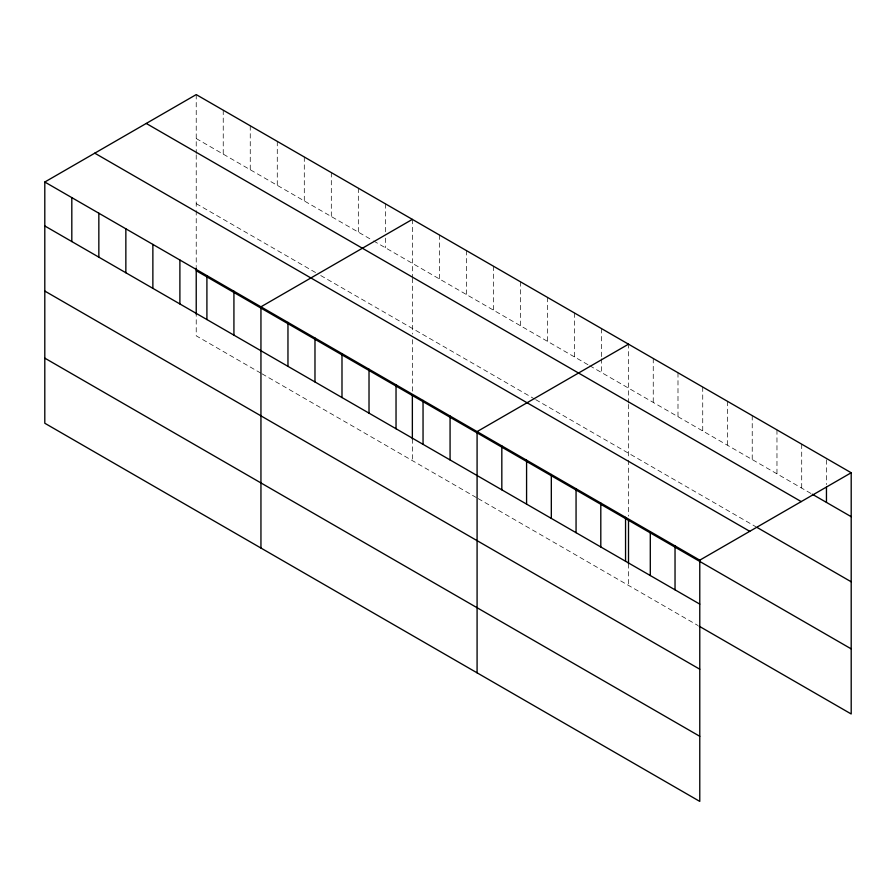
<?xml version="1.0" encoding="UTF-8"?>
<svg xmlns="http://www.w3.org/2000/svg" width="896" height="896" viewBox="0 0 896 896"><rect width="100%" height="100%" fill="white"/><g stroke="black" fill="none" stroke-linecap="round" stroke-linejoin="round"><path stroke-width="0.67" stroke-dasharray="4.48 3.36" d="M628.51 403.043L628.51 344.176M196.224 138.544L372.422 240.274M373.598 240.957L588.571 365.064M589.747 365.747L811.138 493.562M196.224 203.65L316.042 272.821M320.734 275.542L534.531 398.966M535.707 399.65L755.765 526.691M260.826 373.128L196.224 335.832L196.224 314.126M262.002 373.811L476.974 497.918M478.15 498.602L698.029 625.542M826.459 459.838L826.459 484.557M801.707 444.181L801.707 488.118M776.966 429.89L776.966 473.838M752.226 415.61L752.226 459.547M727.485 401.318L727.485 445.267M702.733 387.038L702.733 430.976M677.992 372.747L677.992 416.696M653.251 358.467L653.251 402.405M628.51 404.398L628.51 458.819M628.51 460.219L628.51 516.107M628.51 563.707L628.51 585.413M601.485 328.586L601.485 357.414M601.485 358.792L601.485 372.523M574.47 312.984L574.47 356.922M547.456 297.382L547.456 341.331M520.43 281.781L520.43 325.73M493.416 266.19L493.416 310.128M466.402 250.589L466.402 294.526M439.376 234.987L439.376 278.936M412.362 219.386L412.362 276.898M412.362 278.253L412.362 334.029M412.362 339.618L412.362 391.317M412.362 438.917L412.362 460.622M385.347 203.795L385.347 232.624M385.347 238.123L385.347 247.733M358.322 188.194L358.322 232.131M331.307 172.592L331.307 216.541M304.293 156.99L304.293 200.939M277.278 141.4L277.278 185.338M250.253 125.798L250.253 169.747M223.238 110.197L223.238 154.146M196.224 94.595L196.224 153.462M196.224 154.818L196.224 209.238M196.224 210.638L196.224 266.538"/><path stroke-width="1.34" d="M44.8 182.022L699.776 560.168L699.776 801.405L44.8 423.248L44.8 182.022L196.224 94.595L851.2 472.752L851.2 713.978L699.205 626.226M412.362 219.386L260.949 306.813L260.949 548.038M628.51 344.176L477.086 431.603L477.086 672.829M699.776 560.168L851.2 472.752M812.314 494.245L851.2 516.69M146.25 123.446L801.237 501.603M756.941 527.374L851.2 581.795M94.763 153.171L749.75 531.328M196.224 270.726L851.2 648.872M44.8 225.96L699.776 604.117M44.8 291.066L699.776 669.222M44.8 358.142L699.776 736.299M826.459 487.301L826.459 502.41M675.035 545.888L675.035 589.826M650.294 531.597L650.294 575.546M628.51 520.307L628.51 563.707M625.554 517.317L625.554 561.254M600.802 503.026L600.802 546.974M576.061 488.746L576.061 532.683M551.32 474.454L551.32 518.403M526.579 460.174L526.579 504.112M501.827 445.883L501.827 489.832M450.072 416.002L450.072 459.95M423.046 400.4L423.046 444.349M412.362 395.517L412.362 438.917M396.032 384.81L396.032 428.747M369.018 369.208L369.018 413.146M341.992 353.606L341.992 397.555M314.978 338.005L314.978 381.954M287.963 322.414L287.963 366.352M233.923 291.211L233.923 335.16M206.909 275.61L206.909 319.558M196.224 267.926L196.224 314.126M179.894 260.019L179.894 303.957M152.869 244.418L152.869 288.355M125.854 228.816L125.854 272.765M98.84 213.214L98.84 257.163M71.814 197.624L71.814 241.562"/></g></svg>
